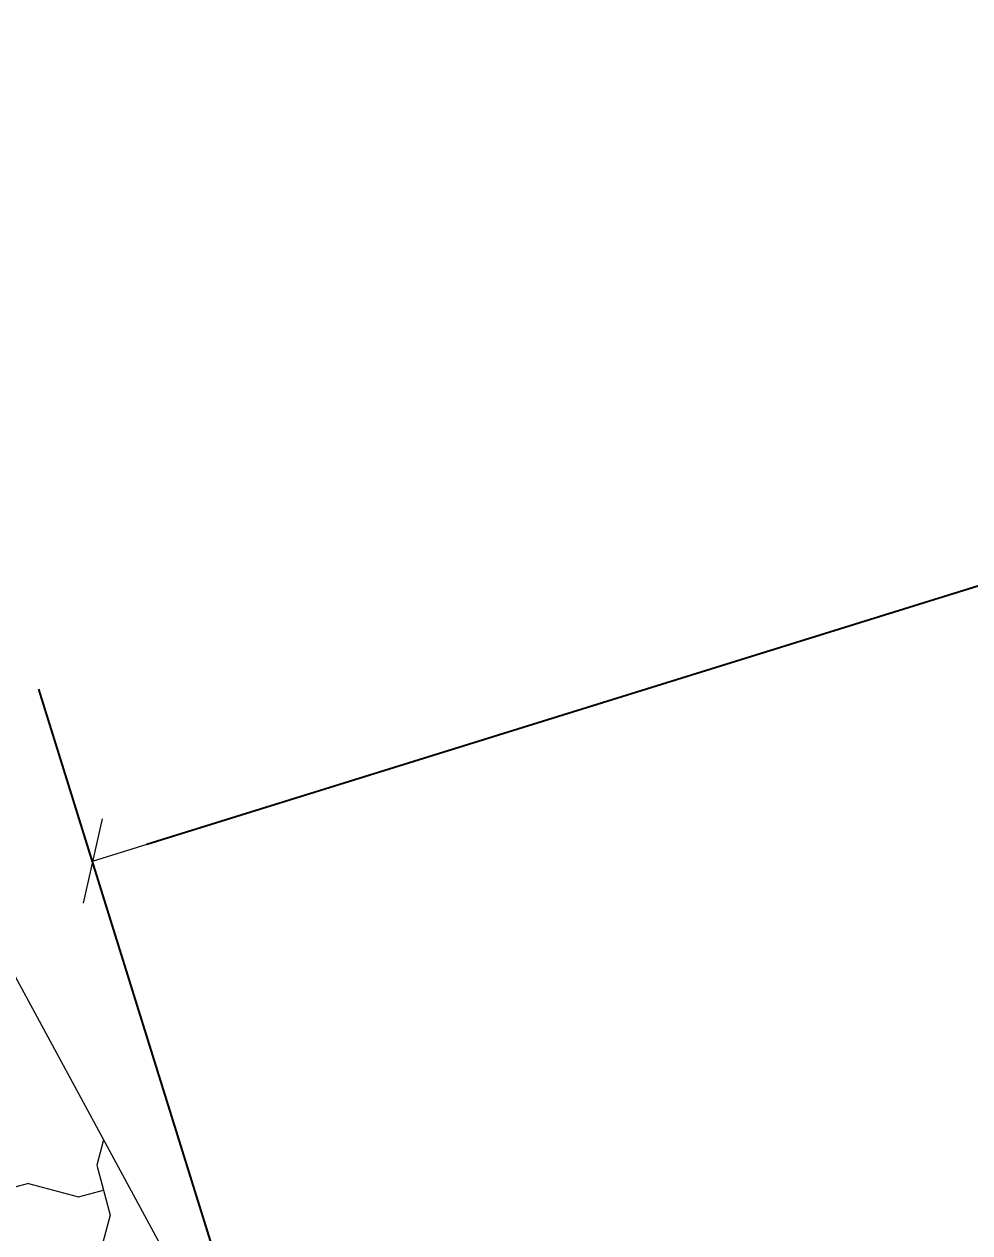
# Model space of a CAD drawing. Header units: metres. Extents: x -111189 to -108577, y -72951 to -72647.
# Drawn here: x -110204.539 to -110203.594, y -72653.51 to -72652.302 of the extents above; entities that cross this region are included whole.
import ezdxf

# ---------------------------------------------------------------- set-up
doc = ezdxf.new("R2010")
doc.units = ezdxf.units.M
doc.header["$MEASUREMENT"] = 0
doc.set_wipeout_variables(frame=1)
doc.linetypes.add('Wipeout_Contour', pattern=[1, 0, -1])
doc.layers.add('00 - Muros - Pormenores', color=7, linetype='Continuous')
doc.layers.add('02 - PASSEIOS', color=7, linetype='Continuous')
doc.styles.add('ESTILO_GERADO_3', font='AGENCYR.TTF')
doc.dimstyles.new('ESTILO_GERADO__2', dxfattribs={"dimtxt": 0.15, "dimasz": 0.057, "dimexe": 0.18, "dimexo": 0.05, "dimgap": 0, "dimtad": 1, "dimzin": 0, "dimdsep": 46, "dimtxsty": 'ESTILO_GERADO_3', "dimblk": 'ARROWHEAD_2', "dimblk1": 'ARROWHEAD_2', "dimblk2": 'ARROWHEAD_2', "dimcen": 0.09, "dimclrd": 7, "dimclre": 7, "dimclrt": 7, "dimadec": 0, "dimazin": 0, "dimtfac": 1, "dimtdec": 4, "dimtmove": 0, "dimatfit": 3, "dimfxl": 1, "dimtolj": 1, "dimtzin": 0, "dimarcsym": 0})

# ---------------------------------------------------------------- blocks, each defined once
blk = doc.blocks.new('*X25', base_point=(-110957.0649, -73026.2797))
at = {"layer": '02 - PASSEIOS', "color": 253, "linetype": 'Continuous', "lineweight": 9}
for p, q in [((-111180.0581, -72915.9228), (-111180.0649, -72915.948)), ((-111180.0581, -72915.9228), (-111180.0649, -72915.948)), ((-111180.0649, -72915.948), (-111180.0582, -72915.973)), ((-111180.0649, -72915.948), (-111180.0515, -72915.998)), ((-111180.1332, -72915.9663), (-111180.1582, -72915.973)), ((-111180.1332, -72915.9663), (-111180.0832, -72915.9797)), ((-111180.0832, -72915.9797), (-111180.0582, -72915.973)), ((-111180.0515, -72915.998), (-111180.0649, -72916.048))]:
    blk.add_line(p, q, dxfattribs=at)
blk = doc.blocks.new('Malha_8_1', base_point=(-111182.45, -72914.5203))
at = {"color": 254, "linetype": 'Wipeout_Contour', "lineweight": 0, "ltscale": 1861428.278801215}
blk.add_wipeout([(-111182.45, -72914.5203), (-111181.1398, -72916.9324), (-111179.283, -72920.3506), (-111178.6992, -72921.4255), (-111173.1932, -72931.5618), (-111171.3979, -72934.867), (-111163.9365, -72948.6033), (-111162.5896, -72948.18), (-111170.1617, -72934.1975), (-111171.9536, -72930.8885), (-111177.4458, -72920.7467), (-111178.0283, -72919.6711), (-111179.8807, -72916.2505), (-111181.0503, -72914.0907)], dxfattribs=at).dxf.layer = '02 - PASSEIOS'
at = {"layer": '02 - PASSEIOS', "color": 7, "linetype": 'Continuous', "lineweight": 13, "flags": 128}
blk.add_lwpolyline([(-111182.45, -72914.5203), (-111181.0503, -72914.0907), (-111179.8807, -72916.2505), (-111178.0283, -72919.6711), (-111177.4458, -72920.7467), (-111171.9536, -72930.8885), (-111170.1617, -72934.1975), (-111162.5896, -72948.18), (-111163.9365, -72948.6033), (-111171.3979, -72934.867), (-111173.1932, -72931.5618), (-111178.6992, -72921.4255), (-111179.283, -72920.3506), (-111181.1398, -72916.9324)], close=True, dxfattribs=at)
at = {"layer": '02 - PASSEIOS', "color": 7, "lineweight": 13}
blk.add_blockref('*X25', (-110957.0649, -73026.2797), dxfattribs=at)
blk = doc.blocks.new('ARROWHEAD_2')
at = {"color": 0, "linetype": 'Continuous', "lineweight": 0}
for p, q in [((-0.378, -0.655), (0.378, 0.655)), ((0, 0), (-1, 0))]:
    blk.add_line(p, q, dxfattribs=at)
blk = doc.blocks.new('*D3272')
at = {"layer": '00 - Muros - Pormenores', "color": 7, "linetype": 'Continuous', "lineweight": -2, "transparency": 16777216}
for p, q in [((-110189.4811, -72648.5362), (-110189.5508, -72648.3118)), ((-110189.5518, -72648.5006), (-110196.7526, -72650.7391)), ((-110204.4161, -72653.1214), (-110197.0394, -72650.8282)), ((-110204.2969, -72653.6969), (-110204.524, -72652.9664))]:
    blk.add_line(p, q, dxfattribs=at)
at = {"layer": 'Defpoints', "color": 0, "linetype": 'Continuous', "transparency": 16777216}
for p in [(-110189.4662, -72648.584), (-110204.4705, -72653.1383), (-110204.2821, -72653.7446)]:
    blk.add_point(p, dxfattribs=at)
at = {"layer": '00 - Muros - Pormenores', "color": 7, "linetype": 'Continuous', "lineweight": -2, "transparency": 16777216, "xscale": 0.05700000000000001, "yscale": 0.05700000000000001, "zscale": 0.05700000000000001}
for p, rotation in [((-110189.4974, -72648.4837), 17.26850926959923), ((-110204.4705, -72653.1383), 197.2685092695993)]:
    blk.add_blockref('ARROWHEAD_2', p, dxfattribs=dict(at, rotation=rotation))
at = {"layer": '00 - Muros - Pormenores', "color": 7, "linetype": 'Continuous', "lineweight": 5, "transparency": 16777216, "insert": (-110196.896, -72650.7836), "char_height": 0.15, "attachment_point": 5, "rotation": 17.2685, "style": 'ESTILO_GERADO_3'}
blk.add_mtext('\\A1;15.68', dxfattribs=at)

msp = doc.modelspace()

# ---------------------------------------------------------------- block references
at = {"layer": '02 - PASSEIOS', "color": 7, "lineweight": 13}
msp.add_blockref('Malha_8_1', (-110206.8514, -72652.0145), dxfattribs=at)

# ---------------------------------------------------------------- next in the draw order: dimensions: what is measured, and where the dimension line sits
at = {"layer": '00 - Muros - Pormenores', "color": 7, "linetype": 'Continuous', "lineweight": 5}
dim = msp.add_linear_dim(base=(-110204.4705, -72653.1383), p1=(-110189.4662, -72648.584), p2=(-110204.2821, -72653.7446), angle=197.2685, dimstyle='ESTILO_GERADO__2', dxfattribs=at)
dim.commit()
dim.dimension.update_dxf_attribs({"geometry": '*D3272', "text_midpoint": (-110196.896, -72650.7836), "dimtype": 160, "text_rotation": 17.2685})

doc.saveas('drawing.dxf')
